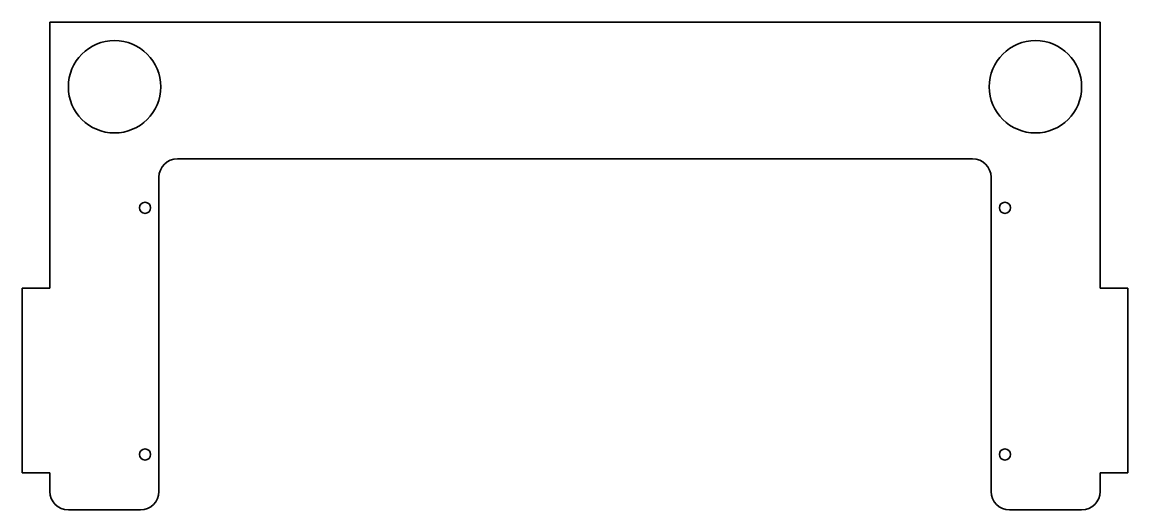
# Model space of a CAD drawing. Header units: inches. Extents: x 0 to 598, y 0 to 264.
import ezdxf

# ---------------------------------------------------------------- set-up
doc = ezdxf.new("R2010")
doc.units = ezdxf.units.IN
doc.header["$MEASUREMENT"] = 0
doc.layers.add('SIMUMAK Visible (ISO)', color=7, linetype='Continuous', lineweight=35)

# ---------------------------------------------------------------- blocks, each defined once
blk = doc.blocks.new('AMB-03-RACK01_Sheet_10_AMB-03-RACK01')
at = {"layer": 'SIMUMAK Visible (ISO)'}
for p, q in [((-284, 132), (284, 132)), ((-284, -12), (-284, 132)), ((284, 132), (284, -12)), ((-215, 58), (215, 58)), ((-225, -122), (-225, 48)), ((225, 48), (225, -122)), ((-299, -12), (-299, -112)), ((-284, -12), (-299, -12)), ((284, -12), (299, -12)), ((299, -12), (299, -112)), ((-299, -112), (-284, -112)), ((-284, -122), (-284, -112)), ((299, -112), (284, -112)), ((284, -112), (284, -122)), ((-235, -132), (-274, -132)), ((274, -132), (235, -132))]:
    blk.add_line(p, q, dxfattribs=at)
for centre, radius in [((-249, 97), 25), ((249, 97), 25), ((-232.5, 31.5), 3), ((232.5, 31.5), 3), ((-232.5, -102), 3), ((232.5, -102), 3)]:
    blk.add_circle(centre, radius, dxfattribs=at)
for centre, start, end in [((-215, 48), 90, 180), ((215, 48), 0, 90)]:
    blk.add_arc(centre, 10, start, end, dxfattribs=at)
at = {"layer": 'SIMUMAK Visible (ISO)', "extrusion": (0, 0, -1)}
for centre, start, end in [((274, -122), 270, 360), ((235, -122), 180, 270), ((-235, -122), 270, 360), ((-274, -122), 180, 270)]:
    blk.add_arc(centre, 10, start, end, dxfattribs=at)

msp = doc.modelspace()

# ---------------------------------------------------------------- block references
msp.add_blockref('AMB-03-RACK01_Sheet_10_AMB-03-RACK01', (299, 132))

doc.saveas('drawing.dxf')
